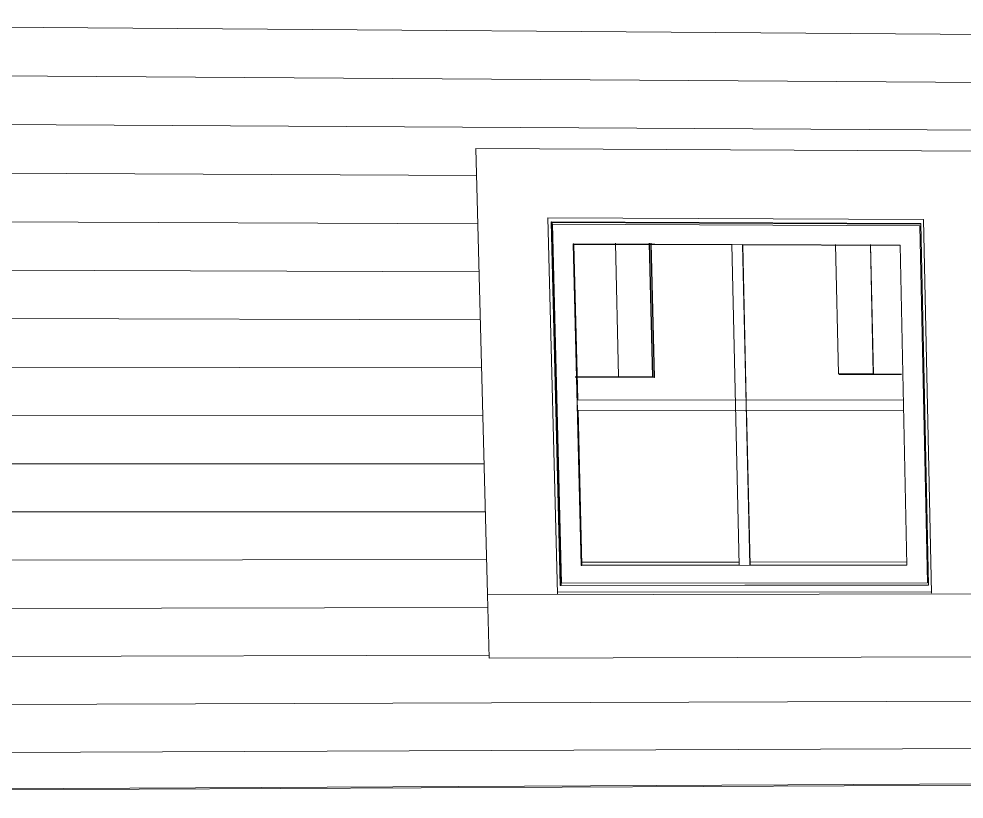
# Model space of a CAD drawing. Header units: inches. Extents: x 205 to 211, y -138 to -29.
# Drawn here: x 208.4192 to 208.5242, y -72.9768 to -72.89 of the extents above; entities that cross this region are included whole.
import ezdxf

# ---------------------------------------------------------------- set-up
doc = ezdxf.new("R2010")
doc.units = ezdxf.units.IN
doc.header["$MEASUREMENT"] = 0
for name, color, linetype, lineweight in [('A-DOOR', 31, 'Continuous', 13), ('A-DOOR-FRAM', 31, 'Continuous', 9), ('A-GLAZ', 151, 'Continuous', 13), ('A-WALL', 113, 'Continuous', 13), ('A-WALL-PATT', 111, 'Continuous', 13)]:
    doc.layers.add(name, color=color, linetype=linetype, lineweight=lineweight)

# ---------------------------------------------------------------- blocks, each defined once
blk = doc.blocks.new('FP_116-160')
at = {"layer": 'A-WALL-PATT', "lineweight": 9}
for p, q in [((71.37767, -72.89005), (71.91505, -72.89398)), ((71.37791, -72.89556), (71.84494, -72.89862)), ((71.37815, -72.90107), (71.81948, -72.90361)), ((71.48475, -72.9071), (71.55816, -72.90747)), ((71.48492, -72.91251), (71.5583, -72.91282)), ((71.4851, -72.91792), (71.55844, -72.91817)), ((71.48528, -72.92332), (71.55858, -72.92351)), ((71.48546, -72.92871), (71.55871, -72.92885)), ((71.48563, -72.9341), (71.55885, -72.93419)), ((71.48581, -72.93949), (71.55899, -72.93952)), ((71.48599, -72.94487), (71.55913, -72.94484)), ((71.48617, -72.95024), (71.55927, -72.95016)), ((71.48634, -72.95561), (71.55939, -72.95547)), ((71.48652, -72.96097), (71.55952, -72.96077)), ((71.38098, -72.96669), (71.87606, -72.96499)), ((71.38121, -72.97212), (71.87604, -72.97004))]:
    blk.add_line(p, q, dxfattribs=at)

msp = doc.modelspace()

# ---------------------------------------------------------------- linework, layer by layer
at = {"layer": 'A-DOOR', "lineweight": 9}
for p, q in [((208.51383, -72.91514), (208.51415, -72.92955)), ((208.48604, -72.92988), (208.481, -72.92987)), ((208.48101, -72.92984), (208.48597, -72.92985)), ((208.48597, -72.92985), (208.48604, -72.92988)), ((208.48604, -72.92981), (208.48604, -72.92988)), ((208.51415, -72.92955), (208.51728, -72.92955)), ((208.51415, -72.92955), (208.51417, -72.92957)), ((208.51728, -72.92958), (208.51417, -72.92957))]:
    msp.add_line(p, q, dxfattribs=at)
at = {"layer": 'A-DOOR-FRAM'}
for p, q in [((208.48548, -72.91498), (208.48584, -72.92981)), ((208.48961, -72.92982), (208.48925, -72.91499)), ((208.48928, -72.91499), (208.48964, -72.92983)), ((208.48979, -72.92988), (208.48943, -72.91498)), ((208.48946, -72.91498), (208.48982, -72.9299)), ((208.50995, -72.91513), (208.51027, -72.92949)), ((208.51412, -72.9295), (208.51381, -72.91515)), ((208.51381, -72.91515), (208.51413, -72.92951)), ((208.48584, -72.92981), (208.48961, -72.92982)), ((208.48588, -72.92982), (208.48584, -72.92981)), ((208.48964, -72.92983), (208.48588, -72.92982)), ((208.48604, -72.92981), (208.48604, -72.92988)), ((208.48604, -72.92988), (208.48979, -72.92988)), ((208.48604, -72.92988), (208.48608, -72.92989)), ((208.48982, -72.9299), (208.48608, -72.92989)), ((208.48964, -72.92983), (208.48961, -72.92982)), ((208.48979, -72.92988), (208.48982, -72.9299)), ((208.51027, -72.92949), (208.51412, -72.9295)), ((208.51027, -72.92949), (208.51028, -72.92951)), ((208.51413, -72.92951), (208.51028, -72.92951)), ((208.51034, -72.92956), (208.51034, -72.9295)), ((208.51034, -72.9295), (208.51034, -72.92956)), ((208.51034, -72.92956), (208.51417, -72.92957)), ((208.51035, -72.92958), (208.51034, -72.92956)), ((208.51417, -72.92958), (208.51035, -72.92958)), ((208.51412, -72.9295), (208.51413, -72.92951)), ((208.51417, -72.92958), (208.51417, -72.92957))]:
    msp.add_line(p, q, dxfattribs=at)
at = {"layer": 'A-GLAZ', "lineweight": 9}
for p, q in [((208.52725, -72.90476), (208.46999, -72.90445)), ((208.46999, -72.90445), (208.47128, -72.95398)), ((208.47904, -72.95397), (208.47799, -72.91218)), ((208.47799, -72.91218), (208.51972, -72.91236)), ((208.47934, -72.95305), (208.47833, -72.91261)), ((208.47833, -72.91261), (208.51941, -72.91278)), ((208.47833, -72.91261), (208.47844, -72.91268)), ((208.51941, -72.91286), (208.47844, -72.91268)), ((208.47844, -72.91268), (208.47945, -72.95302)), ((208.47848, -72.91287), (208.47948, -72.95279)), ((208.5193, -72.91304), (208.47848, -72.91287)), ((208.52014, -72.95273), (208.5193, -72.91304)), ((208.5193, -72.91306), (208.5193, -72.91304)), ((208.5193, -72.9131), (208.5193, -72.91306)), ((208.51941, -72.91278), (208.52027, -72.95298)), ((208.51972, -72.91236), (208.5206, -72.9539)), ((208.48168, -72.9508), (208.48079, -72.91505)), ((208.48079, -72.91505), (208.51711, -72.91519)), ((208.48082, -72.91507), (208.48079, -72.91505)), ((208.49841, -72.91514), (208.48082, -72.91507)), ((208.48082, -72.91507), (208.48125, -72.93238)), ((208.48085, -72.91509), (208.48082, -72.91507)), ((208.49841, -72.91514), (208.48082, -72.91507)), ((208.48082, -72.91507), (208.48125, -72.93238)), ((208.48082, -72.91507), (208.49841, -72.91514)), ((208.48125, -72.93238), (208.48082, -72.91507)), ((208.48082, -72.91507), (208.48088, -72.91511)), ((208.48128, -72.93237), (208.48085, -72.91509)), ((208.48085, -72.91509), (208.49841, -72.91515)), ((208.48088, -72.91511), (208.48131, -72.93237)), ((208.49841, -72.91518), (208.48088, -72.91511)), ((208.51711, -72.91521), (208.49959, -72.91514)), ((208.51711, -72.91521), (208.49959, -72.91514)), ((208.49959, -72.91514), (208.51711, -72.91521)), ((208.4996, -72.91516), (208.51711, -72.91523)), ((208.51711, -72.91525), (208.49961, -72.91518)), ((208.51711, -72.91519), (208.51787, -72.95076)), ((208.48128, -72.93354), (208.48171, -72.9508)), ((208.48128, -72.93354), (208.48171, -72.9508)), ((208.48171, -72.9508), (208.48128, -72.93354)), ((208.48174, -72.95079), (208.48131, -72.93354)), ((208.48134, -72.93355), (208.48177, -72.95078)), ((208.51787, -72.95076), (208.48168, -72.9508)), ((208.48168, -72.9508), (208.48171, -72.9508)), ((208.48177, -72.95078), (208.48171, -72.9508)), ((208.48174, -72.95079), (208.48171, -72.9508)), ((208.49924, -72.95077), (208.48174, -72.95079)), ((208.48177, -72.95045), (208.49923, -72.95043)), ((208.48177, -72.95078), (208.49924, -72.95076)), ((208.50043, -72.95043), (208.51786, -72.95041)), ((208.51787, -72.95075), (208.50043, -72.95077)), ((208.50044, -72.95076), (208.51786, -72.95074)), ((208.52027, -72.95298), (208.47934, -72.95305)), ((208.47934, -72.95305), (208.47945, -72.95302)), ((208.47945, -72.95302), (208.52026, -72.95296)), ((208.47948, -72.95279), (208.52014, -72.95273)), ((208.52014, -72.95271), (208.52014, -72.95273)), ((208.52014, -72.95273), (208.52014, -72.95273)), ((208.47126, -72.95406), (208.52826, -72.95396)), ((208.47126, -72.95406), (208.47128, -72.95397)), ((208.47144, -72.96111), (208.47126, -72.95406)), ((208.47904, -72.95379), (208.5206, -72.95372)), ((208.5284, -72.96096), (208.47144, -72.96111))]:
    msp.add_line(p, q, dxfattribs=at)
at = {"layer": 'A-GLAZ'}
for p, q in [((208.49841, -72.91513), (208.49924, -72.95078)), ((208.50042, -72.95078), (208.49959, -72.91513)), ((208.49959, -72.91513), (208.4996, -72.91514)), ((208.5, -72.9324), (208.4996, -72.91514)), ((208.4996, -72.91514), (208.49961, -72.91516)), ((208.4996, -72.91514), (208.5, -72.9324)), ((208.49961, -72.91516), (208.50001, -72.9324)), ((208.50001, -72.9324), (208.49962, -72.91516)), ((208.49962, -72.91516), (208.49963, -72.91517)), ((208.49963, -72.91517), (208.50002, -72.9324)), ((208.51748, -72.93243), (208.48123, -72.93238)), ((208.48123, -72.93238), (208.48126, -72.93354)), ((208.48126, -72.93354), (208.5175, -72.93359)), ((208.48128, -72.93354), (208.48126, -72.93354)), ((208.4813, -72.93355), (208.48128, -72.93355)), ((208.48132, -72.93355), (208.48131, -72.93355)), ((208.50043, -72.95077), (208.50003, -72.93356)), ((208.50003, -72.93356), (208.50042, -72.95077)), ((208.50044, -72.95077), (208.50004, -72.93357)), ((208.50004, -72.93357), (208.50044, -72.95077)), ((208.50005, -72.93357), (208.50045, -72.95076)), ((208.50042, -72.95077), (208.50042, -72.95078)), ((208.50044, -72.95077), (208.50043, -72.95077)), ((208.50045, -72.95076), (208.50044, -72.95077))]:
    msp.add_line(p, q, dxfattribs=at)
at = {"layer": 'A-WALL'}
for p, q in [((208.78793, -72.97398), (208.20462, -72.97678)), ((208.22619, -72.97653), (208.78793, -72.97385))]:
    msp.add_line(p, q, dxfattribs=at)

# ---------------------------------------------------------------- block references
at = {"layer": 'A-WALL', "lineweight": 9}
msp.add_blockref('FP_116-160', (136.91191, 0), dxfattribs=at)

doc.saveas('drawing.dxf')
